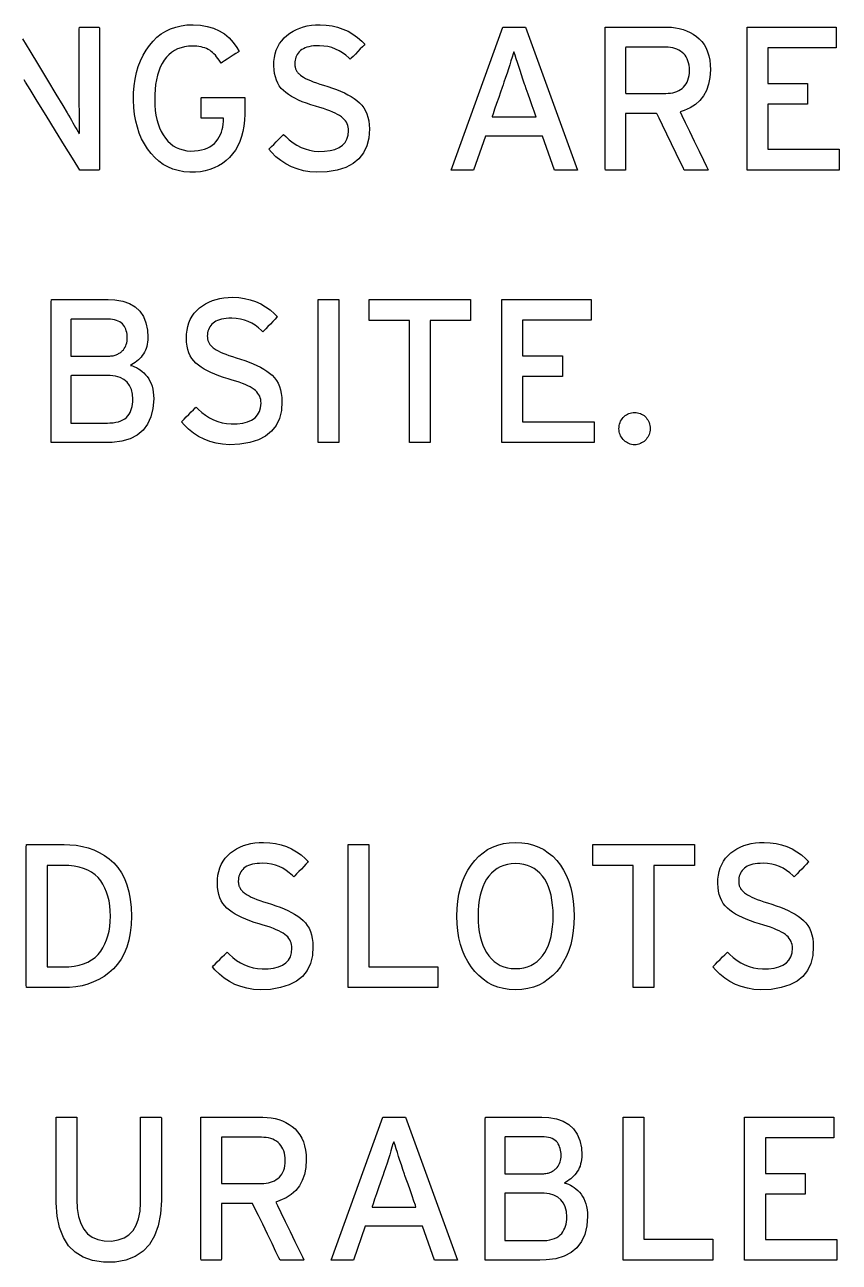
# Model space of a CAD drawing. Extents: x 1 to 47.7, y 0.2 to 33.5.
# Drawn here: x 2.703 to 4.198, y 18.199 to 20.469 of the extents above; entities that cross this region are included whole.
import ezdxf

# ---------------------------------------------------------------- set-up
doc = ezdxf.new("R2010")
doc.units = 0
doc.header["$MEASUREMENT"] = 0
doc.layers.add('6_0____DWG', color=7, linetype='CONTINUOUS')

msp = doc.modelspace()

# ---------------------------------------------------------------- linework, layer by layer
at = {"layer": '6_0____DWG'}
for points in [[(2.6988, 20.4437), (2.7123, 20.4213), (2.7283, 20.3949), (2.7448, 20.3675), (2.7602, 20.3419), (2.7728, 20.3211), (2.7807, 20.308), (2.7833, 20.3036), (2.7862, 20.2987), (2.7889, 20.294), (2.7915, 20.2894), (2.794, 20.2851), (2.7964, 20.2809), (2.7986, 20.2769), (2.8008, 20.273), (2.8028, 20.2693), (2.8036, 20.2714), (2.8035, 20.2779), (2.8034, 20.2846), (2.8034, 20.2915), (2.8033, 20.2985), (2.8033, 20.3058), (2.8033, 20.3132), (2.8032, 20.3208), (2.8032, 20.3286), (2.8032, 20.3334), (2.8032, 20.3455), (2.8032, 20.3638), (2.8032, 20.3858), (2.8032, 20.409), (2.8032, 20.431), (2.8032, 20.4493), (2.8032, 20.4615), (2.8033, 20.4651), (2.805, 20.4651), (2.8088, 20.4651), (2.8142, 20.4651), (2.8204, 20.4651), (2.8267, 20.4651), (2.8324, 20.4651), (2.837, 20.4651), (2.8397, 20.4651), (2.8402, 20.4633), (2.8402, 20.4463), (2.8402, 20.4154), (2.8402, 20.3752), (2.8402, 20.3307), (2.8402, 20.2865), (2.8402, 20.2474), (2.8402, 20.2182), (2.8402, 20.2036), (2.8395, 20.2027), (2.8365, 20.2027), (2.8318, 20.2027), (2.8261, 20.2027), (2.8198, 20.2027), (2.8139, 20.2027), (2.8088, 20.2027), (2.8053, 20.2027), (2.8039, 20.2027), (2.8003, 20.2087), (2.7904, 20.2248), (2.7762, 20.2478), (2.7595, 20.2749), (2.7422, 20.3031), (2.726, 20.3294), (2.7129, 20.3507), (2.7046, 20.3642), (2.7019, 20.3685)], [(3.6754, 20.2027), (3.6534, 20.265), (3.5483, 20.265), (3.5265, 20.2027), (3.4857, 20.2027), (3.5801, 20.4651), (3.6219, 20.4651), (3.7175, 20.2027), (3.6754, 20.2027)], [(4.0284, 20.2027), (4.0284, 20.4651), (4.1922, 20.4651), (4.1922, 20.4271), (4.0664, 20.4271), (4.0664, 20.3618), (4.1395, 20.3618), (4.1395, 20.3238), (4.0664, 20.3238), (4.0664, 20.2408), (4.1977, 20.2408), (4.1977, 20.2027), (4.0284, 20.2027)], [(3.2412, 19.7027), (3.2412, 19.9651), (3.2793, 19.9651), (3.2793, 19.7027), (3.2412, 19.7027)], [(3.447, 19.9267), (3.447, 19.7027), (3.409, 19.7027), (3.409, 19.9267), (3.3348, 19.9267), (3.3348, 19.9651), (3.5212, 19.9651), (3.5212, 19.9267), (3.447, 19.9267)], [(3.5785, 19.7027), (3.5785, 19.9651), (3.7423, 19.9651), (3.7423, 19.9271), (3.6166, 19.9271), (3.6166, 19.8618), (3.6896, 19.8618), (3.6896, 19.8238), (3.6166, 19.8238), (3.6166, 19.7408), (3.7478, 19.7408), (3.7478, 19.7027), (3.5785, 19.7027)], [(3.2963, 18.7027), (3.2963, 18.9651), (3.3344, 18.9651), (3.3344, 18.7412), (3.4612, 18.7412), (3.4612, 18.7027), (3.2963, 18.7027)], [(3.8577, 18.9267), (3.8577, 18.7027), (3.8197, 18.7027), (3.8197, 18.9267), (3.7455, 18.9267), (3.7455, 18.9651), (3.9319, 18.9651), (3.9319, 18.9267), (3.8577, 18.9267)], [(3.4551, 18.2027), (3.4331, 18.265), (3.328, 18.265), (3.3062, 18.2027), (3.2654, 18.2027), (3.3599, 18.4651), (3.4016, 18.4651), (3.4972, 18.2027), (3.4551, 18.2027)], [(3.801, 18.2027), (3.801, 18.4651), (3.839, 18.4651), (3.839, 18.2412), (3.9658, 18.2412), (3.9658, 18.2027), (3.801, 18.2027)], [(4.024, 18.2027), (4.024, 18.4651), (4.1878, 18.4651), (4.1878, 18.4271), (4.0621, 18.4271), (4.0621, 18.3618), (4.1351, 18.3618), (4.1351, 18.3238), (4.0621, 18.3238), (4.0621, 18.2408), (4.1933, 18.2408), (4.1933, 18.2027), (4.024, 18.2027)]]:
    msp.add_lwpolyline(points, dxfattribs=at)
for points in [[(3.1068, 20.3054), (3.1064, 20.2942), (3.1053, 20.2835), (3.1035, 20.2735), (3.1011, 20.2641), (3.0979, 20.2552), (3.0941, 20.247), (3.0897, 20.2394), (3.0845, 20.2323), (3.0787, 20.2259), (3.0724, 20.22), (3.0657, 20.2149), (3.0585, 20.2104), (3.0509, 20.2067), (3.0429, 20.2036), (3.0344, 20.2013), (3.0255, 20.1997), (3.0161, 20.1987), (3.0059, 20.1987), (2.995, 20.1997), (2.9848, 20.2017), (2.9751, 20.2046), (2.9659, 20.2085), (2.9573, 20.2132), (2.9493, 20.219), (2.9418, 20.2256), (2.9349, 20.2333), (2.9285, 20.2416), (2.9226, 20.2506), (2.9176, 20.2601), (2.9132, 20.2703), (2.9097, 20.2812), (2.9068, 20.2926), (2.9047, 20.3047), (2.9033, 20.3174), (2.9027, 20.3308), (2.9029, 20.3444), (2.904, 20.3574), (2.9057, 20.3698), (2.9082, 20.3816), (2.9114, 20.3928), (2.9154, 20.4034), (2.9201, 20.4133), (2.9256, 20.4227), (2.9318, 20.4314), (2.9385, 20.4393), (2.9457, 20.4464), (2.9534, 20.4524), (2.9618, 20.4576), (2.9707, 20.4618), (2.9801, 20.4651), (2.9901, 20.4674), (3.0007, 20.4689), (3.0121, 20.4693), (3.0255, 20.4684), (3.0379, 20.4663), (3.0493, 20.4629), (3.0598, 20.4583), (3.0694, 20.4525), (3.0781, 20.4454), (3.0858, 20.437), (3.0925, 20.4274), (3.0964, 20.4202), (3.0945, 20.419), (3.0907, 20.4166), (3.0858, 20.4134), (3.0802, 20.4099), (3.0746, 20.4063), (3.0696, 20.403), (3.0657, 20.4005), (3.0634, 20.3991), (3.062, 20.4008), (3.0598, 20.4043), (3.0576, 20.4075), (3.0552, 20.4105), (3.0528, 20.4134), (3.0503, 20.416), (3.0478, 20.4183), (3.0452, 20.4205), (3.0425, 20.4225), (3.0396, 20.4241), (3.0366, 20.4255), (3.0334, 20.4267), (3.03, 20.4278), (3.0265, 20.4286), (3.0227, 20.4293), (3.0188, 20.4298), (3.0148, 20.4301), (3.0105, 20.4302), (3.0034, 20.4298), (2.9964, 20.4289), (2.9898, 20.4272), (2.9836, 20.425), (2.9779, 20.4221), (2.9725, 20.4186), (2.9675, 20.4144), (2.963, 20.4096), (2.9588, 20.4041), (2.9551, 20.398), (2.9518, 20.3914), (2.9489, 20.3842), (2.9465, 20.3766), (2.9446, 20.3685), (2.9431, 20.3599), (2.9421, 20.3508), (2.9416, 20.3412), (2.9415, 20.3312), (2.9418, 20.3215), (2.9426, 20.3123), (2.9439, 20.3035), (2.9456, 20.2953), (2.9478, 20.2876), (2.9505, 20.2803), (2.9536, 20.2735), (2.9572, 20.2672), (2.9611, 20.2613), (2.9655, 20.256), (2.9703, 20.2514), (2.9755, 20.2474), (2.9811, 20.2441), (2.9872, 20.2415), (2.9936, 20.2396), (3.0004, 20.2383), (3.0076, 20.2377), (3.0147, 20.2379), (3.0212, 20.2385), (3.0273, 20.2396), (3.0329, 20.2411), (3.0381, 20.2431), (3.0428, 20.2455), (3.0471, 20.2483), (3.051, 20.2516), (3.0544, 20.2553), (3.0573, 20.2593), (3.0598, 20.2635), (3.062, 20.2678), (3.0639, 20.2723), (3.0654, 20.2769), (3.0665, 20.2817), (3.0674, 20.2867), (3.0679, 20.2918), (3.068, 20.2969), (3.068, 20.2969), (3.068, 20.297), (3.068, 20.2972), (3.068, 20.2974), (3.068, 20.2975), (3.068, 20.2977), (3.068, 20.2979), (3.068, 20.298), (3.0679, 20.298), (3.0658, 20.298), (3.0613, 20.298), (3.0553, 20.298), (3.0484, 20.298), (3.0414, 20.298), (3.035, 20.298), (3.03, 20.298), (3.027, 20.298), (3.0265, 20.2982), (3.0265, 20.3006), (3.0265, 20.305), (3.0265, 20.3107), (3.0265, 20.317), (3.0265, 20.3233), (3.0265, 20.3289), (3.0265, 20.3332), (3.0265, 20.3355), (3.0276, 20.3357), (3.0336, 20.3357), (3.0436, 20.3357), (3.056, 20.3357), (3.0696, 20.3357), (3.0828, 20.3357), (3.0944, 20.3357), (3.1028, 20.3357), (3.1067, 20.3357), (3.1068, 20.3349), (3.1068, 20.3324), (3.1068, 20.3284), (3.1068, 20.3236), (3.1068, 20.3185), (3.1068, 20.3136), (3.1068, 20.3094), (3.1068, 20.3065)], [(3.3355, 20.2781), (3.3344, 20.2615), (3.3309, 20.2469), (3.3249, 20.2342), (3.3164, 20.2234), (3.3055, 20.2146), (3.2921, 20.2077), (3.2763, 20.2027), (3.258, 20.1996), (3.2389, 20.1986), (3.2264, 20.1996), (3.2145, 20.2016), (3.2032, 20.2047), (3.1925, 20.2088), (3.1824, 20.2139), (3.1729, 20.22), (3.164, 20.2272), (3.1557, 20.2353), (3.1511, 20.2411), (3.1527, 20.2427), (3.1558, 20.2458), (3.1599, 20.2499), (3.1645, 20.2544), (3.169, 20.259), (3.1731, 20.2631), (3.1763, 20.2662), (3.178, 20.268), (3.1819, 20.2643), (3.1885, 20.2581), (3.1954, 20.2528), (3.2026, 20.2482), (3.21, 20.2444), (3.2177, 20.2414), (3.2257, 20.2391), (3.2339, 20.2377), (3.2423, 20.237), (3.2531, 20.2373), (3.2634, 20.2385), (3.2722, 20.2407), (3.2798, 20.244), (3.286, 20.2482), (3.2908, 20.2534), (3.2942, 20.2595), (3.2963, 20.2667), (3.2971, 20.2749), (3.2969, 20.2785), (3.2965, 20.2817), (3.2957, 20.2847), (3.2946, 20.2877), (3.2932, 20.2905), (3.2914, 20.2931), (3.2893, 20.2957), (3.287, 20.2981), (3.2842, 20.3003), (3.2809, 20.3026), (3.2772, 20.3048), (3.2729, 20.307), (3.2682, 20.3091), (3.2629, 20.3113), (3.2572, 20.3134), (3.251, 20.3155), (3.2443, 20.3175), (3.2366, 20.3197), (3.228, 20.3224), (3.2199, 20.3252), (3.2123, 20.3281), (3.2052, 20.3312), (3.1987, 20.3344), (3.1926, 20.3377), (3.1871, 20.3412), (3.1822, 20.3448), (3.1777, 20.3485), (3.1737, 20.3526), (3.1702, 20.3571), (3.1673, 20.3621), (3.1648, 20.3675), (3.1629, 20.3735), (3.1615, 20.3799), (3.1605, 20.3867), (3.1601, 20.394), (3.1603, 20.4017), (3.1612, 20.4091), (3.1626, 20.416), (3.1647, 20.4226), (3.1673, 20.4288), (3.1706, 20.4347), (3.1746, 20.4401), (3.1791, 20.4452), (3.1842, 20.4499), (3.1897, 20.4539), (3.1954, 20.4575), (3.2015, 20.4606), (3.2079, 20.4633), (3.2146, 20.4654), (3.2216, 20.4671), (3.229, 20.4683), (3.2367, 20.4691), (3.2451, 20.4693), (3.2562, 20.4687), (3.267, 20.4672), (3.2772, 20.4648), (3.287, 20.4615), (3.2964, 20.4573), (3.3053, 20.4521), (3.3137, 20.4461), (3.3217, 20.4392), (3.3271, 20.4336), (3.3256, 20.4321), (3.3227, 20.4291), (3.3187, 20.425), (3.3142, 20.4203), (3.3097, 20.4156), (3.3056, 20.4113), (3.3023, 20.408), (3.3005, 20.4061), (3.2977, 20.4084), (3.2922, 20.4135), (3.2863, 20.4179), (3.28, 20.4217), (3.2735, 20.4248), (3.2665, 20.4273), (3.2593, 20.4292), (3.2516, 20.4303), (3.2437, 20.4309), (3.2377, 20.4308), (3.233, 20.4305), (3.2286, 20.4299), (3.2246, 20.4291), (3.2208, 20.4281), (3.2174, 20.4269), (3.2143, 20.4254), (3.2115, 20.4237), (3.209, 20.4218), (3.2068, 20.4197), (3.2048, 20.4174), (3.2031, 20.415), (3.2017, 20.4125), (3.2006, 20.4098), (3.1997, 20.4071), (3.199, 20.4042), (3.1986, 20.4012), (3.1985, 20.3982), (3.1986, 20.3967), (3.1987, 20.3952), (3.1988, 20.3938), (3.1991, 20.3924), (3.1993, 20.3911), (3.1997, 20.3898), (3.2001, 20.3886), (3.2006, 20.3874), (3.2012, 20.3862), (3.2018, 20.385), (3.2025, 20.3837), (3.2034, 20.3825), (3.2043, 20.3813), (3.2054, 20.3802), (3.2066, 20.379), (3.2079, 20.3778), (3.2092, 20.3767), (3.2113, 20.3752), (3.2145, 20.3731), (3.2182, 20.371), (3.2225, 20.3689), (3.2272, 20.3668), (3.2325, 20.3647), (3.2382, 20.3625), (3.2445, 20.3604), (3.2513, 20.3582), (3.2593, 20.3558), (3.2675, 20.3531), (3.2753, 20.3503), (3.2826, 20.3473), (3.2895, 20.3442), (3.2959, 20.3409), (3.302, 20.3375), (3.3076, 20.3339), (3.3127, 20.3302), (3.3174, 20.3262), (3.3216, 20.3218), (3.3252, 20.3169), (3.3283, 20.3116), (3.3308, 20.3058), (3.3328, 20.2995), (3.3342, 20.2928), (3.3351, 20.2857)], [(3.9613, 20.3867), (3.9604, 20.3728), (3.958, 20.3602), (3.9541, 20.3489), (3.9488, 20.3389), (3.9421, 20.3303), (3.9339, 20.323), (3.9242, 20.317), (3.9132, 20.3123), (3.9056, 20.3094), (3.9088, 20.3028), (3.9149, 20.2903), (3.9229, 20.2739), (3.9317, 20.2555), (3.9406, 20.2373), (3.9484, 20.2211), (3.9542, 20.209), (3.9571, 20.2031), (3.9564, 20.2027), (3.9527, 20.2027), (3.9469, 20.2027), (3.9398, 20.2027), (3.9322, 20.2027), (3.9249, 20.2027), (3.9188, 20.2027), (3.9147, 20.2027), (3.9133, 20.2028), (3.9111, 20.2073), (3.9059, 20.2181), (3.8986, 20.2331), (3.8901, 20.2506), (3.8815, 20.2685), (3.8735, 20.2848), (3.8672, 20.2978), (3.8635, 20.3054), (3.8625, 20.3066), (3.8586, 20.3066), (3.8517, 20.3066), (3.8427, 20.3066), (3.8329, 20.3066), (3.8232, 20.3066), (3.8147, 20.3066), (3.8085, 20.3066), (3.8056, 20.3066), (3.8055, 20.304), (3.8055, 20.2947), (3.8055, 20.2806), (3.8055, 20.2636), (3.8055, 20.2457), (3.8055, 20.2287), (3.8055, 20.2146), (3.8055, 20.2054), (3.8055, 20.2027), (3.8036, 20.2027), (3.7996, 20.2027), (3.7941, 20.2027), (3.7877, 20.2027), (3.7813, 20.2027), (3.7755, 20.2027), (3.771, 20.2027), (3.7685, 20.2027), (3.7682, 20.2058), (3.7682, 20.2249), (3.7682, 20.2577), (3.7682, 20.2991), (3.7682, 20.3443), (3.7682, 20.3884), (3.7682, 20.4264), (3.7682, 20.4536), (3.7682, 20.465), (3.7717, 20.4651), (3.7821, 20.4651), (3.7976, 20.4651), (3.816, 20.4651), (3.8353, 20.4651), (3.8533, 20.4651), (3.8681, 20.4651), (3.8774, 20.4651), (3.8818, 20.4651), (3.8896, 20.4647), (3.8971, 20.4638), (3.9042, 20.4625), (3.9111, 20.4606), (3.9176, 20.4582), (3.9239, 20.4553), (3.9298, 20.4519), (3.9355, 20.448), (3.9408, 20.4435), (3.9455, 20.4384), (3.9497, 20.4328), (3.9532, 20.4265), (3.956, 20.4197), (3.9583, 20.4123), (3.9599, 20.4044), (3.961, 20.3958)], [(3.6202, 20.3606), (3.6173, 20.3692), (3.6145, 20.3775), (3.6119, 20.3854), (3.6094, 20.393), (3.607, 20.4002), (3.6048, 20.4071), (3.6028, 20.4136), (3.6008, 20.4198), (3.5991, 20.4162), (3.5972, 20.4099), (3.5952, 20.4031), (3.593, 20.396), (3.5906, 20.3885), (3.588, 20.3807), (3.5853, 20.3724), (3.5824, 20.3638), (3.5809, 20.3593), (3.5792, 20.3542), (3.5763, 20.3459), (3.5727, 20.3356), (3.5689, 20.3247), (3.5653, 20.3144), (3.5624, 20.3061), (3.5607, 20.3011), (3.5609, 20.3001), (3.5666, 20.3001), (3.5771, 20.3001), (3.5906, 20.3001), (3.6053, 20.3001), (3.6194, 20.3001), (3.6313, 20.3001), (3.6391, 20.3001), (3.6413, 20.3002), (3.6401, 20.3036), (3.6376, 20.3109), (3.6342, 20.3206), (3.6304, 20.3315), (3.6266, 20.3422), (3.6234, 20.3515), (3.6211, 20.3581)], [(3.9229, 20.3856), (3.9227, 20.3904), (3.9221, 20.395), (3.9213, 20.3993), (3.9201, 20.4032), (3.9186, 20.4069), (3.9169, 20.4102), (3.9148, 20.4133), (3.9124, 20.4161), (3.9096, 20.4186), (3.9066, 20.4209), (3.9034, 20.4228), (3.8999, 20.4245), (3.8962, 20.4259), (3.8923, 20.4269), (3.8881, 20.4276), (3.8836, 20.4281), (3.8796, 20.4282), (3.8759, 20.4282), (3.8677, 20.4282), (3.8564, 20.4282), (3.8435, 20.4282), (3.8305, 20.4282), (3.8189, 20.4282), (3.8102, 20.4282), (3.8058, 20.4282), (3.8055, 20.4264), (3.8055, 20.4191), (3.8055, 20.4075), (3.8055, 20.3933), (3.8055, 20.3784), (3.8055, 20.3642), (3.8055, 20.3526), (3.8055, 20.3453), (3.8058, 20.3435), (3.8102, 20.3435), (3.8189, 20.3435), (3.8305, 20.3435), (3.8435, 20.3435), (3.8564, 20.3435), (3.8677, 20.3435), (3.8759, 20.3435), (3.8796, 20.3435), (3.8836, 20.3436), (3.8879, 20.344), (3.8921, 20.3447), (3.896, 20.3457), (3.8996, 20.347), (3.9031, 20.3486), (3.9063, 20.3505), (3.9093, 20.3526), (3.912, 20.3551), (3.9145, 20.3578), (3.9167, 20.3608), (3.9185, 20.3642), (3.92, 20.3678), (3.9212, 20.3718), (3.9221, 20.3761), (3.9227, 20.3807)], [(2.9397, 19.7832), (2.9383, 19.7655), (2.9346, 19.75), (2.9285, 19.7367), (2.9201, 19.7256), (2.9095, 19.7166), (2.8965, 19.7099), (2.8812, 19.7054), (2.8635, 19.7031), (2.8519, 19.7027), (2.8451, 19.7027), (2.8327, 19.7027), (2.8168, 19.7027), (2.7993, 19.7027), (2.7821, 19.7027), (2.7672, 19.7027), (2.7565, 19.7027), (2.7518, 19.7027), (2.7518, 19.7107), (2.7518, 19.7355), (2.7518, 19.7723), (2.7518, 19.8161), (2.7518, 19.8619), (2.7518, 19.9046), (2.7518, 19.9391), (2.7518, 19.9606), (2.7523, 19.9651), (2.7586, 19.9651), (2.7709, 19.9651), (2.787, 19.9651), (2.805, 19.9651), (2.823, 19.9651), (2.8388, 19.9651), (2.8505, 19.9651), (2.856, 19.9651), (2.8686, 19.9645), (2.8828, 19.9621), (2.8951, 19.9578), (2.9056, 19.9517), (2.9141, 19.9437), (2.9207, 19.9339), (2.9254, 19.9222), (2.9283, 19.9088), (2.9292, 19.896), (2.929, 19.8915), (2.9286, 19.8872), (2.9279, 19.8832), (2.927, 19.8792), (2.9258, 19.8755), (2.9244, 19.872), (2.9227, 19.8686), (2.9208, 19.8654), (2.9187, 19.8624), (2.9165, 19.8596), (2.9141, 19.8569), (2.9115, 19.8544), (2.9088, 19.8521), (2.9059, 19.8499), (2.9029, 19.8478), (2.8997, 19.846), (2.8972, 19.8443), (2.9009, 19.8433), (2.9046, 19.8419), (2.9081, 19.8402), (2.9116, 19.8383), (2.9151, 19.836), (2.9184, 19.8334), (2.9216, 19.8305), (2.9248, 19.8273), (2.9279, 19.8237), (2.9306, 19.8198), (2.9329, 19.8156), (2.9349, 19.8111), (2.9366, 19.8062), (2.9379, 19.801), (2.9388, 19.7954), (2.9394, 19.7895)], [(3.1751, 19.7781), (3.174, 19.7615), (3.1705, 19.7469), (3.1645, 19.7342), (3.156, 19.7234), (3.1451, 19.7146), (3.1317, 19.7077), (3.1159, 19.7027), (3.0976, 19.6996), (3.0785, 19.6986), (3.066, 19.6996), (3.0541, 19.7016), (3.0428, 19.7047), (3.0321, 19.7088), (3.022, 19.7139), (3.0125, 19.72), (3.0036, 19.7272), (2.9953, 19.7353), (2.9907, 19.7411), (2.9923, 19.7427), (2.9954, 19.7458), (2.9995, 19.7499), (3.0041, 19.7544), (3.0086, 19.759), (3.0127, 19.7631), (3.0159, 19.7662), (3.0176, 19.768), (3.0215, 19.7643), (3.0281, 19.7581), (3.035, 19.7528), (3.0422, 19.7482), (3.0496, 19.7444), (3.0573, 19.7414), (3.0653, 19.7391), (3.0735, 19.7377), (3.0819, 19.737), (3.0927, 19.7373), (3.103, 19.7385), (3.1118, 19.7407), (3.1194, 19.744), (3.1256, 19.7482), (3.1304, 19.7534), (3.1338, 19.7595), (3.1359, 19.7667), (3.1367, 19.7749), (3.1365, 19.7785), (3.1361, 19.7817), (3.1353, 19.7847), (3.1342, 19.7877), (3.1328, 19.7905), (3.131, 19.7931), (3.1289, 19.7957), (3.1266, 19.7981), (3.1238, 19.8003), (3.1205, 19.8026), (3.1168, 19.8048), (3.1125, 19.807), (3.1078, 19.8091), (3.1025, 19.8113), (3.0968, 19.8134), (3.0906, 19.8155), (3.0839, 19.8175), (3.0762, 19.8197), (3.0676, 19.8224), (3.0595, 19.8252), (3.0519, 19.8281), (3.0448, 19.8312), (3.0383, 19.8344), (3.0322, 19.8377), (3.0267, 19.8412), (3.0218, 19.8448), (3.0173, 19.8485), (3.0133, 19.8526), (3.0098, 19.8571), (3.0069, 19.8621), (3.0044, 19.8675), (3.0025, 19.8735), (3.0011, 19.8799), (3.0001, 19.8867), (2.9997, 19.894), (2.9999, 19.9017), (3.0008, 19.9091), (3.0022, 19.916), (3.0043, 19.9226), (3.0069, 19.9288), (3.0102, 19.9347), (3.0142, 19.9401), (3.0187, 19.9452), (3.0238, 19.9499), (3.0293, 19.9539), (3.035, 19.9575), (3.0411, 19.9606), (3.0475, 19.9633), (3.0542, 19.9654), (3.0612, 19.9671), (3.0686, 19.9683), (3.0763, 19.9691), (3.0847, 19.9693), (3.0958, 19.9687), (3.1066, 19.9672), (3.1168, 19.9648), (3.1266, 19.9615), (3.136, 19.9573), (3.1449, 19.9521), (3.1533, 19.9461), (3.1613, 19.9392), (3.1667, 19.9336), (3.1652, 19.9321), (3.1623, 19.9291), (3.1583, 19.925), (3.1538, 19.9203), (3.1493, 19.9156), (3.1452, 19.9113), (3.1419, 19.908), (3.1401, 19.9061), (3.1373, 19.9084), (3.1318, 19.9135), (3.1259, 19.9179), (3.1196, 19.9217), (3.1131, 19.9248), (3.1061, 19.9273), (3.0989, 19.9292), (3.0912, 19.9303), (3.0833, 19.9309), (3.0773, 19.9308), (3.0726, 19.9305), (3.0682, 19.9299), (3.0642, 19.9291), (3.0604, 19.9281), (3.057, 19.9269), (3.0539, 19.9254), (3.0511, 19.9237), (3.0486, 19.9218), (3.0464, 19.9197), (3.0444, 19.9174), (3.0427, 19.915), (3.0413, 19.9125), (3.0402, 19.9098), (3.0393, 19.9071), (3.0386, 19.9042), (3.0382, 19.9012), (3.0381, 19.8982), (3.0382, 19.8967), (3.0383, 19.8952), (3.0384, 19.8938), (3.0387, 19.8924), (3.0389, 19.8911), (3.0393, 19.8898), (3.0397, 19.8886), (3.0402, 19.8874), (3.0408, 19.8862), (3.0414, 19.885), (3.0421, 19.8837), (3.043, 19.8825), (3.0439, 19.8813), (3.045, 19.8802), (3.0462, 19.879), (3.0475, 19.8778), (3.0488, 19.8767), (3.0509, 19.8752), (3.0541, 19.8731), (3.0578, 19.871), (3.0621, 19.8689), (3.0668, 19.8668), (3.0721, 19.8647), (3.0778, 19.8625), (3.0841, 19.8604), (3.0909, 19.8582), (3.0989, 19.8558), (3.1071, 19.8531), (3.1149, 19.8503), (3.1222, 19.8473), (3.1291, 19.8442), (3.1355, 19.8409), (3.1416, 19.8375), (3.1472, 19.8339), (3.1523, 19.8302), (3.157, 19.8262), (3.1612, 19.8218), (3.1648, 19.8169), (3.1679, 19.8116), (3.1704, 19.8058), (3.1724, 19.7995), (3.1738, 19.7928), (3.1747, 19.7857)], [(2.8911, 19.8948), (2.891, 19.8982), (2.8907, 19.9015), (2.8902, 19.9047), (2.8894, 19.9077), (2.8885, 19.9106), (2.8873, 19.9133), (2.886, 19.9159), (2.8844, 19.9184), (2.8825, 19.9206), (2.8801, 19.9226), (2.8775, 19.9243), (2.8746, 19.9257), (2.8714, 19.9269), (2.868, 19.9279), (2.8642, 19.9286), (2.8602, 19.9291), (2.8559, 19.9293), (2.8533, 19.9293), (2.8463, 19.9293), (2.8364, 19.9293), (2.8248, 19.9293), (2.8128, 19.9293), (2.8019, 19.9293), (2.7933, 19.9293), (2.7883, 19.9293), (2.7876, 19.9286), (2.7876, 19.9237), (2.7876, 19.9151), (2.7876, 19.9042), (2.7876, 19.8923), (2.7876, 19.8807), (2.7876, 19.8708), (2.7876, 19.8639), (2.7876, 19.8613), (2.7902, 19.8613), (2.7972, 19.8613), (2.8071, 19.8613), (2.8187, 19.8613), (2.8307, 19.8613), (2.8416, 19.8613), (2.8502, 19.8613), (2.8552, 19.8613), (2.857, 19.8613), (2.8592, 19.8614), (2.8613, 19.8616), (2.8634, 19.8618), (2.8653, 19.8622), (2.8671, 19.8626), (2.8689, 19.8631), (2.8706, 19.8637), (2.8722, 19.8644), (2.8737, 19.8651), (2.8751, 19.8659), (2.8765, 19.8667), (2.8779, 19.8675), (2.8791, 19.8684), (2.8804, 19.8694), (2.8815, 19.8704), (2.8826, 19.8714), (2.8841, 19.873), (2.8857, 19.8754), (2.8872, 19.8778), (2.8884, 19.8803), (2.8894, 19.883), (2.8901, 19.8858), (2.8907, 19.8887), (2.891, 19.8917)], [(2.9016, 19.7821), (2.9008, 19.7918), (2.8987, 19.8003), (2.8954, 19.8076), (2.8908, 19.8136), (2.885, 19.8185), (2.878, 19.8221), (2.8696, 19.8245), (2.86, 19.8257), (2.8553, 19.8258), (2.8494, 19.8258), (2.8399, 19.8258), (2.8283, 19.8258), (2.8159, 19.8258), (2.8043, 19.8258), (2.7948, 19.8258), (2.7889, 19.8258), (2.7876, 19.8254), (2.7876, 19.8198), (2.7876, 19.8091), (2.7876, 19.7951), (2.7876, 19.7796), (2.7876, 19.7644), (2.7876, 19.7513), (2.7876, 19.7421), (2.7876, 19.7386), (2.7903, 19.7386), (2.7975, 19.7386), (2.8077, 19.7386), (2.8195, 19.7386), (2.8316, 19.7386), (2.8425, 19.7386), (2.8508, 19.7386), (2.8552, 19.7386), (2.8595, 19.7387), (2.8651, 19.7391), (2.8702, 19.7399), (2.875, 19.741), (2.8793, 19.7425), (2.8832, 19.7443), (2.8866, 19.7465), (2.8897, 19.749), (2.8923, 19.7519), (2.8944, 19.7549), (2.8963, 19.7581), (2.8979, 19.7615), (2.8992, 19.7652), (2.9003, 19.7691), (2.901, 19.7732), (2.9014, 19.7776)], [(3.8506, 19.7282), (3.8504, 19.7254), (3.85, 19.7226), (3.8494, 19.72), (3.8486, 19.7175), (3.8475, 19.7152), (3.8463, 19.7129), (3.8448, 19.7107), (3.8432, 19.7087), (3.8413, 19.7067), (3.8394, 19.7049), (3.8372, 19.7033), (3.835, 19.702), (3.8327, 19.7008), (3.8302, 19.6999), (3.8276, 19.6992), (3.8249, 19.6988), (3.822, 19.6985), (3.8193, 19.6988), (3.8166, 19.6992), (3.8141, 19.6999), (3.8116, 19.7008), (3.8093, 19.702), (3.8071, 19.7033), (3.805, 19.7049), (3.8031, 19.7067), (3.8011, 19.7087), (3.7993, 19.7107), (3.7978, 19.7129), (3.7965, 19.7152), (3.7954, 19.7175), (3.7946, 19.72), (3.794, 19.7226), (3.7936, 19.7254), (3.7935, 19.7282), (3.7936, 19.7311), (3.794, 19.734), (3.7946, 19.7367), (3.7954, 19.7393), (3.7965, 19.7418), (3.7978, 19.7442), (3.7993, 19.7464), (3.8011, 19.7486), (3.8031, 19.7505), (3.805, 19.7523), (3.8071, 19.7538), (3.8093, 19.7551), (3.8116, 19.7561), (3.8141, 19.757), (3.8166, 19.7576), (3.8193, 19.758), (3.822, 19.7582), (3.8249, 19.758), (3.8276, 19.7576), (3.8302, 19.757), (3.8327, 19.7561), (3.835, 19.7551), (3.8372, 19.7538), (3.8394, 19.7523), (3.8413, 19.7505), (3.8432, 19.7486), (3.8448, 19.7464), (3.8463, 19.7442), (3.8475, 19.7418), (3.8486, 19.7393), (3.8494, 19.7367), (3.85, 19.734), (3.8504, 19.7311)], [(2.899, 18.8339), (2.8983, 18.8182), (2.8966, 18.8035), (2.894, 18.7898), (2.8904, 18.7772), (2.8857, 18.7656), (2.8801, 18.7551), (2.8735, 18.7456), (2.8659, 18.7371), (2.8574, 18.7298), (2.8485, 18.7233), (2.8391, 18.7178), (2.8292, 18.7131), (2.819, 18.7093), (2.8082, 18.7063), (2.7971, 18.7043), (2.7854, 18.7031), (2.7751, 18.7027), (2.7716, 18.7027), (2.764, 18.7027), (2.7534, 18.7027), (2.7414, 18.7027), (2.7292, 18.7027), (2.7184, 18.7027), (2.7102, 18.7027), (2.7061, 18.7027), (2.7058, 18.7081), (2.7058, 18.7309), (2.7058, 18.7669), (2.7058, 18.8107), (2.7058, 18.8572), (2.7058, 18.901), (2.7058, 18.937), (2.7058, 18.9598), (2.7061, 18.9651), (2.7102, 18.9651), (2.7184, 18.9651), (2.7292, 18.9651), (2.7414, 18.9651), (2.7534, 18.9651), (2.764, 18.9651), (2.7716, 18.9651), (2.7751, 18.9651), (2.7856, 18.9649), (2.7975, 18.9639), (2.8088, 18.9619), (2.8196, 18.9591), (2.83, 18.9554), (2.8399, 18.9508), (2.8492, 18.9453), (2.8581, 18.9389), (2.8665, 18.9316), (2.874, 18.9231), (2.8804, 18.9136), (2.886, 18.903), (2.8905, 18.8913), (2.8941, 18.8786), (2.8967, 18.8648), (2.8983, 18.8499)], [(3.2319, 18.7781), (3.2308, 18.7615), (3.2273, 18.7469), (3.2213, 18.7342), (3.2128, 18.7234), (3.2019, 18.7146), (3.1885, 18.7077), (3.1726, 18.7027), (3.1543, 18.6996), (3.1353, 18.6986), (3.1227, 18.6996), (3.1108, 18.7016), (3.0995, 18.7047), (3.0888, 18.7088), (3.0788, 18.7139), (3.0693, 18.72), (3.0604, 18.7272), (3.0521, 18.7353), (3.0474, 18.7411), (3.0491, 18.7427), (3.0522, 18.7458), (3.0563, 18.7499), (3.0608, 18.7544), (3.0654, 18.759), (3.0695, 18.7631), (3.0727, 18.7662), (3.0744, 18.768), (3.0783, 18.7643), (3.0849, 18.7581), (3.0918, 18.7528), (3.099, 18.7482), (3.1064, 18.7444), (3.1141, 18.7414), (3.122, 18.7391), (3.1302, 18.7377), (3.1387, 18.737), (3.1495, 18.7373), (3.1597, 18.7385), (3.1686, 18.7407), (3.1761, 18.744), (3.1823, 18.7482), (3.1871, 18.7534), (3.1906, 18.7595), (3.1927, 18.7667), (3.1934, 18.7749), (3.1933, 18.7785), (3.1928, 18.7817), (3.192, 18.7847), (3.1909, 18.7877), (3.1895, 18.7905), (3.1878, 18.7931), (3.1857, 18.7957), (3.1833, 18.7981), (3.1806, 18.8003), (3.1773, 18.8026), (3.1735, 18.8048), (3.1693, 18.807), (3.1645, 18.8091), (3.1593, 18.8113), (3.1536, 18.8134), (3.1474, 18.8155), (3.1407, 18.8175), (3.133, 18.8197), (3.1243, 18.8224), (3.1162, 18.8252), (3.1086, 18.8281), (3.1016, 18.8312), (3.095, 18.8344), (3.089, 18.8377), (3.0835, 18.8412), (3.0785, 18.8448), (3.074, 18.8485), (3.0701, 18.8526), (3.0666, 18.8571), (3.0636, 18.8621), (3.0612, 18.8675), (3.0592, 18.8735), (3.0578, 18.8799), (3.0569, 18.8867), (3.0565, 18.894), (3.0567, 18.9017), (3.0575, 18.9091), (3.059, 18.916), (3.061, 18.9226), (3.0637, 18.9288), (3.067, 18.9347), (3.0709, 18.9401), (3.0755, 18.9452), (3.0806, 18.9499), (3.086, 18.9539), (3.0918, 18.9575), (3.0978, 18.9606), (3.1042, 18.9633), (3.111, 18.9654), (3.118, 18.9671), (3.1254, 18.9683), (3.1331, 18.9691), (3.1414, 18.9693), (3.1526, 18.9687), (3.1633, 18.9672), (3.1736, 18.9648), (3.1834, 18.9615), (3.1927, 18.9573), (3.2017, 18.9521), (3.2101, 18.9461), (3.2181, 18.9392), (3.2235, 18.9336), (3.222, 18.9321), (3.219, 18.9291), (3.2151, 18.925), (3.2106, 18.9203), (3.2061, 18.9156), (3.2019, 18.9113), (3.1987, 18.908), (3.1968, 18.9061), (3.1941, 18.9084), (3.1885, 18.9135), (3.1826, 18.9179), (3.1764, 18.9217), (3.1698, 18.9248), (3.1629, 18.9273), (3.1556, 18.9292), (3.148, 18.9303), (3.14, 18.9309), (3.134, 18.9308), (3.1293, 18.9305), (3.125, 18.9299), (3.1209, 18.9291), (3.1172, 18.9281), (3.1138, 18.9269), (3.1106, 18.9254), (3.1078, 18.9237), (3.1053, 18.9218), (3.1031, 18.9197), (3.1012, 18.9174), (3.0995, 18.915), (3.0981, 18.9125), (3.0969, 18.9098), (3.096, 18.9071), (3.0954, 18.9042), (3.095, 18.9012), (3.0949, 18.8982), (3.0949, 18.8967), (3.095, 18.8952), (3.0952, 18.8938), (3.0954, 18.8924), (3.0957, 18.8911), (3.0961, 18.8898), (3.0965, 18.8886), (3.097, 18.8874), (3.0975, 18.8862), (3.0982, 18.885), (3.0989, 18.8837), (3.0998, 18.8825), (3.1007, 18.8813), (3.1018, 18.8802), (3.1029, 18.879), (3.1042, 18.8778), (3.1056, 18.8767), (3.1076, 18.8752), (3.1109, 18.8731), (3.1146, 18.871), (3.1188, 18.8689), (3.1236, 18.8668), (3.1288, 18.8647), (3.1346, 18.8625), (3.1409, 18.8604), (3.1477, 18.8582), (3.1557, 18.8558), (3.1639, 18.8531), (3.1716, 18.8503), (3.1789, 18.8473), (3.1858, 18.8442), (3.1923, 18.8409), (3.1983, 18.8375), (3.2039, 18.8339), (3.2091, 18.8302), (3.2138, 18.8262), (3.218, 18.8218), (3.2216, 18.8169), (3.2247, 18.8116), (3.2272, 18.8058), (3.2292, 18.7995), (3.2306, 18.7928), (3.2315, 18.7857)], [(3.7114, 18.834), (3.7109, 18.8201), (3.7097, 18.8068), (3.7077, 18.7942), (3.7049, 18.7822), (3.7013, 18.7709), (3.6969, 18.7603), (3.6918, 18.7504), (3.6859, 18.7412), (3.6792, 18.7325), (3.6718, 18.7248), (3.6638, 18.718), (3.6553, 18.7122), (3.6461, 18.7075), (3.6364, 18.7037), (3.626, 18.701), (3.6151, 18.6993), (3.6036, 18.6985), (3.5922, 18.6993), (3.5813, 18.701), (3.5711, 18.7037), (3.5615, 18.7075), (3.5524, 18.7122), (3.544, 18.718), (3.5362, 18.7248), (3.5289, 18.7325), (3.5222, 18.7412), (3.5162, 18.7504), (3.5109, 18.7603), (3.5065, 18.7709), (3.5028, 18.7822), (3.4999, 18.7942), (3.4979, 18.8068), (3.4966, 18.8201), (3.4961, 18.834), (3.4966, 18.848), (3.4979, 18.8613), (3.4999, 18.874), (3.5028, 18.886), (3.5065, 18.8973), (3.5109, 18.908), (3.5162, 18.918), (3.5222, 18.9274), (3.5289, 18.936), (3.5362, 18.9437), (3.544, 18.9503), (3.5524, 18.956), (3.5615, 18.9607), (3.5711, 18.9643), (3.5813, 18.967), (3.5922, 18.9687), (3.6036, 18.9693), (3.6151, 18.9687), (3.626, 18.967), (3.6364, 18.9643), (3.6461, 18.9607), (3.6553, 18.956), (3.6638, 18.9503), (3.6718, 18.9437), (3.6792, 18.936), (3.6859, 18.9274), (3.6918, 18.918), (3.6969, 18.908), (3.7013, 18.8973), (3.7049, 18.886), (3.7077, 18.874), (3.7097, 18.8613), (3.7109, 18.848)], [(4.1501, 18.7781), (4.1491, 18.7615), (4.1455, 18.7469), (4.1395, 18.7342), (4.1311, 18.7234), (4.1202, 18.7146), (4.1068, 18.7077), (4.0909, 18.7027), (4.0726, 18.6996), (4.0535, 18.6986), (4.041, 18.6996), (4.0291, 18.7016), (4.0178, 18.7047), (4.0071, 18.7088), (3.997, 18.7139), (3.9875, 18.72), (3.9786, 18.7272), (3.9704, 18.7353), (3.9657, 18.7411), (3.9673, 18.7427), (3.9704, 18.7458), (3.9745, 18.7499), (3.9791, 18.7544), (3.9837, 18.759), (3.9878, 18.7631), (3.9909, 18.7662), (3.9927, 18.768), (3.9965, 18.7643), (4.0032, 18.7581), (4.0101, 18.7528), (4.0172, 18.7482), (4.0247, 18.7444), (4.0324, 18.7414), (4.0403, 18.7391), (4.0485, 18.7377), (4.057, 18.737), (4.0677, 18.7373), (4.078, 18.7385), (4.0869, 18.7407), (4.0944, 18.744), (4.1006, 18.7482), (4.1054, 18.7534), (4.1089, 18.7595), (4.111, 18.7667), (4.1117, 18.7749), (4.1116, 18.7785), (4.1111, 18.7817), (4.1103, 18.7847), (4.1092, 18.7877), (4.1078, 18.7905), (4.106, 18.7931), (4.104, 18.7957), (4.1016, 18.7981), (4.0989, 18.8003), (4.0956, 18.8026), (4.0918, 18.8048), (4.0875, 18.807), (4.0828, 18.8091), (4.0776, 18.8113), (4.0718, 18.8134), (4.0656, 18.8155), (4.059, 18.8175), (4.0512, 18.8197), (4.0426, 18.8224), (4.0345, 18.8252), (4.0269, 18.8281), (4.0199, 18.8312), (4.0133, 18.8344), (4.0073, 18.8377), (4.0018, 18.8412), (3.9968, 18.8448), (3.9923, 18.8485), (3.9883, 18.8526), (3.9849, 18.8571), (3.9819, 18.8621), (3.9795, 18.8675), (3.9775, 18.8735), (3.9761, 18.8799), (3.9752, 18.8867), (3.9748, 18.894), (3.975, 18.9017), (3.9758, 18.9091), (3.9772, 18.916), (3.9793, 18.9226), (3.982, 18.9288), (3.9853, 18.9347), (3.9892, 18.9401), (3.9937, 18.9452), (3.9989, 18.9499), (4.0043, 18.9539), (4.01, 18.9575), (4.0161, 18.9606), (4.0225, 18.9633), (4.0292, 18.9654), (4.0363, 18.9671), (4.0437, 18.9683), (4.0514, 18.9691), (4.0597, 18.9693), (4.0709, 18.9687), (4.0816, 18.9672), (4.0919, 18.9648), (4.1017, 18.9615), (4.111, 18.9573), (4.1199, 18.9521), (4.1284, 18.9461), (4.1364, 18.9392), (4.1417, 18.9336), (4.1403, 18.9321), (4.1373, 18.9291), (4.1334, 18.925), (4.1289, 18.9203), (4.1243, 18.9156), (4.1202, 18.9113), (4.117, 18.908), (4.1151, 18.9061), (4.1123, 18.9084), (4.1068, 18.9135), (4.1009, 18.9179), (4.0947, 18.9217), (4.0881, 18.9248), (4.0812, 18.9273), (4.0739, 18.9292), (4.0663, 18.9303), (4.0583, 18.9309), (4.0523, 18.9308), (4.0476, 18.9305), (4.0433, 18.9299), (4.0392, 18.9291), (4.0355, 18.9281), (4.032, 18.9269), (4.0289, 18.9254), (4.0261, 18.9237), (4.0236, 18.9218), (4.0214, 18.9197), (4.0195, 18.9174), (4.0178, 18.915), (4.0164, 18.9125), (4.0152, 18.9098), (4.0143, 18.9071), (4.0137, 18.9042), (4.0133, 18.9012), (4.0132, 18.8982), (4.0132, 18.8967), (4.0133, 18.8952), (4.0135, 18.8938), (4.0137, 18.8924), (4.014, 18.8911), (4.0143, 18.8898), (4.0148, 18.8886), (4.0152, 18.8874), (4.0158, 18.8862), (4.0164, 18.885), (4.0172, 18.8837), (4.018, 18.8825), (4.019, 18.8813), (4.02, 18.8802), (4.0212, 18.879), (4.0225, 18.8778), (4.0239, 18.8767), (4.0259, 18.8752), (4.0291, 18.8731), (4.0329, 18.871), (4.0371, 18.8689), (4.0418, 18.8668), (4.0471, 18.8647), (4.0529, 18.8625), (4.0592, 18.8604), (4.066, 18.8582), (4.074, 18.8558), (4.0822, 18.8531), (4.0899, 18.8503), (4.0972, 18.8473), (4.1041, 18.8442), (4.1106, 18.8409), (4.1166, 18.8375), (4.1222, 18.8339), (4.1274, 18.8302), (4.1321, 18.8262), (4.1362, 18.8218), (4.1399, 18.8169), (4.1429, 18.8116), (4.1455, 18.8058), (4.1474, 18.7995), (4.1489, 18.7928), (4.1498, 18.7857)], [(2.8602, 18.8339), (2.8599, 18.8437), (2.8591, 18.8531), (2.8577, 18.8619), (2.8558, 18.8703), (2.8533, 18.8781), (2.8502, 18.8855), (2.8466, 18.8924), (2.8425, 18.8988), (2.8376, 18.9047), (2.832, 18.91), (2.8258, 18.9145), (2.8188, 18.9184), (2.8111, 18.9215), (2.8028, 18.924), (2.7937, 18.9257), (2.784, 18.9267), (2.7751, 18.9271), (2.7735, 18.9271), (2.7701, 18.9271), (2.7653, 18.9271), (2.7599, 18.9271), (2.7544, 18.9271), (2.7495, 18.9271), (2.7458, 18.9271), (2.744, 18.9271), (2.7439, 18.9233), (2.7439, 18.9071), (2.7439, 18.8816), (2.7439, 18.8504), (2.7439, 18.8174), (2.7439, 18.7863), (2.7439, 18.7608), (2.7439, 18.7446), (2.744, 18.7408), (2.7458, 18.7408), (2.7495, 18.7408), (2.7544, 18.7408), (2.7599, 18.7408), (2.7653, 18.7408), (2.7701, 18.7408), (2.7735, 18.7408), (2.7751, 18.7408), (2.784, 18.7411), (2.7937, 18.7422), (2.8028, 18.744), (2.8111, 18.7465), (2.8188, 18.7497), (2.8258, 18.7536), (2.832, 18.7583), (2.8376, 18.7636), (2.8425, 18.7696), (2.8466, 18.776), (2.8502, 18.7829), (2.8533, 18.7902), (2.8558, 18.798), (2.8577, 18.8063), (2.8591, 18.815), (2.8599, 18.8243)], [(3.6726, 18.834), (3.6724, 18.8443), (3.6717, 18.8541), (3.6705, 18.8634), (3.6688, 18.8721), (3.6666, 18.8803), (3.664, 18.8879), (3.6608, 18.895), (3.6572, 18.9016), (3.6531, 18.9075), (3.6485, 18.9128), (3.6435, 18.9173), (3.638, 18.9212), (3.632, 18.9243), (3.6256, 18.9268), (3.6187, 18.9286), (3.6114, 18.9298), (3.6036, 18.9302), (3.5959, 18.9298), (3.5888, 18.9286), (3.582, 18.9268), (3.5757, 18.9243), (3.5698, 18.9212), (3.5643, 18.9173), (3.5593, 18.9128), (3.5548, 18.9075), (3.5506, 18.9016), (3.5469, 18.895), (3.5437, 18.8879), (3.541, 18.8803), (3.5388, 18.8721), (3.5371, 18.8634), (3.5359, 18.8541), (3.5351, 18.8443), (3.5349, 18.834), (3.5351, 18.8238), (3.5359, 18.8142), (3.5371, 18.805), (3.5388, 18.7964), (3.541, 18.7883), (3.5437, 18.7808), (3.5469, 18.7737), (3.5506, 18.7672), (3.5548, 18.7611), (3.5593, 18.7556), (3.5643, 18.7509), (3.5698, 18.7468), (3.5757, 18.7435), (3.582, 18.741), (3.5888, 18.7392), (3.5959, 18.7381), (3.6036, 18.7377), (3.6114, 18.7381), (3.6187, 18.7392), (3.6256, 18.741), (3.632, 18.7435), (3.638, 18.7468), (3.6435, 18.7509), (3.6485, 18.7556), (3.6531, 18.7611), (3.6572, 18.7672), (3.6608, 18.7737), (3.664, 18.7808), (3.6666, 18.7883), (3.6688, 18.7964), (3.6705, 18.805), (3.6717, 18.8142), (3.6724, 18.8238)], [(2.9537, 18.3121), (2.9522, 18.2875), (2.9481, 18.2659), (2.9414, 18.2473), (2.9322, 18.2317), (2.9203, 18.2191), (2.9058, 18.2095), (2.8888, 18.2029), (2.8691, 18.1993), (2.8474, 18.1989), (2.8276, 18.202), (2.8104, 18.2081), (2.7957, 18.2172), (2.7835, 18.2293), (2.774, 18.2444), (2.767, 18.2625), (2.7625, 18.2837), (2.7606, 18.3078), (2.7606, 18.3167), (2.7606, 18.3302), (2.7606, 18.3509), (2.7606, 18.3758), (2.7606, 18.4023), (2.7606, 18.4272), (2.7606, 18.4479), (2.7606, 18.4614), (2.7606, 18.4651), (2.7626, 18.4651), (2.7668, 18.4651), (2.7725, 18.4651), (2.7789, 18.4651), (2.7855, 18.4651), (2.7914, 18.4651), (2.7959, 18.4651), (2.7984, 18.4651), (2.7986, 18.463), (2.7986, 18.4514), (2.7986, 18.432), (2.7986, 18.4078), (2.7986, 18.3816), (2.7986, 18.3563), (2.7986, 18.3347), (2.7986, 18.3196), (2.7986, 18.3139), (2.7994, 18.2974), (2.8018, 18.2828), (2.8057, 18.2703), (2.8112, 18.2598), (2.8183, 18.2513), (2.8269, 18.2449), (2.8372, 18.2405), (2.849, 18.2381), (2.8622, 18.2379), (2.8745, 18.2398), (2.8852, 18.2437), (2.8943, 18.2495), (2.9018, 18.2573), (2.9077, 18.267), (2.912, 18.2787), (2.9146, 18.2924), (2.9157, 18.308), (2.9157, 18.3151), (2.9157, 18.3288), (2.9157, 18.3497), (2.9157, 18.3749), (2.9157, 18.4016), (2.9157, 18.4269), (2.9157, 18.4477), (2.9157, 18.4614), (2.9157, 18.4651), (2.9177, 18.4651), (2.9219, 18.4651), (2.9276, 18.4651), (2.934, 18.4651), (2.9406, 18.4651), (2.9465, 18.4651), (2.951, 18.4651), (2.9535, 18.4651), (2.9537, 18.463), (2.9537, 18.4512), (2.9537, 18.4316), (2.9537, 18.4071), (2.9537, 18.3806), (2.9537, 18.355), (2.9537, 18.3331), (2.9537, 18.3178)], [(3.2196, 18.3867), (3.2186, 18.3728), (3.2162, 18.3602), (3.2124, 18.3489), (3.2071, 18.3389), (3.2003, 18.3303), (3.1921, 18.323), (3.1825, 18.317), (3.1714, 18.3123), (3.1639, 18.3094), (3.1671, 18.3028), (3.1731, 18.2903), (3.1811, 18.2739), (3.19, 18.2555), (3.1988, 18.2373), (3.2066, 18.2211), (3.2125, 18.209), (3.2154, 18.2031), (3.2146, 18.2027), (3.2109, 18.2027), (3.2051, 18.2027), (3.198, 18.2027), (3.1904, 18.2027), (3.1832, 18.2027), (3.177, 18.2027), (3.1729, 18.2027), (3.1715, 18.2028), (3.1693, 18.2073), (3.1641, 18.2181), (3.1568, 18.2331), (3.1484, 18.2506), (3.1397, 18.2685), (3.1317, 18.2848), (3.1255, 18.2978), (3.1218, 18.3054), (3.1207, 18.3066), (3.1169, 18.3066), (3.1099, 18.3066), (3.101, 18.3066), (3.0911, 18.3066), (3.0814, 18.3066), (3.0729, 18.3066), (3.0667, 18.3066), (3.0638, 18.3066), (3.0638, 18.304), (3.0638, 18.2947), (3.0638, 18.2806), (3.0638, 18.2636), (3.0638, 18.2457), (3.0638, 18.2287), (3.0638, 18.2146), (3.0638, 18.2054), (3.0637, 18.2027), (3.0619, 18.2027), (3.0578, 18.2027), (3.0523, 18.2027), (3.046, 18.2027), (3.0396, 18.2027), (3.0338, 18.2027), (3.0293, 18.2027), (3.0267, 18.2027), (3.0264, 18.2058), (3.0264, 18.2249), (3.0264, 18.2577), (3.0264, 18.2991), (3.0264, 18.3443), (3.0264, 18.3884), (3.0264, 18.4264), (3.0264, 18.4536), (3.0264, 18.465), (3.0299, 18.4651), (3.0404, 18.4651), (3.0559, 18.4651), (3.0743, 18.4651), (3.0935, 18.4651), (3.1116, 18.4651), (3.1263, 18.4651), (3.1357, 18.4651), (3.1401, 18.4651), (3.1478, 18.4647), (3.1553, 18.4638), (3.1625, 18.4625), (3.1693, 18.4606), (3.1759, 18.4582), (3.1821, 18.4553), (3.1881, 18.4519), (3.1937, 18.448), (3.199, 18.4435), (3.2038, 18.4384), (3.2079, 18.4328), (3.2114, 18.4265), (3.2143, 18.4197), (3.2165, 18.4123), (3.2182, 18.4044), (3.2192, 18.3958)], [(3.7358, 18.2832), (3.7344, 18.2655), (3.7307, 18.25), (3.7246, 18.2367), (3.7163, 18.2256), (3.7056, 18.2166), (3.6926, 18.2099), (3.6773, 18.2054), (3.6597, 18.2031), (3.6481, 18.2027), (3.6412, 18.2027), (3.6289, 18.2027), (3.613, 18.2027), (3.5955, 18.2027), (3.5783, 18.2027), (3.5633, 18.2027), (3.5526, 18.2027), (3.548, 18.2027), (3.5479, 18.2107), (3.5479, 18.2355), (3.5479, 18.2723), (3.5479, 18.3161), (3.5479, 18.3619), (3.5479, 18.4046), (3.5479, 18.4391), (3.5479, 18.4606), (3.5484, 18.4651), (3.5548, 18.4651), (3.567, 18.4651), (3.5831, 18.4651), (3.6012, 18.4651), (3.6191, 18.4651), (3.6349, 18.4651), (3.6466, 18.4651), (3.6522, 18.4651), (3.6648, 18.4645), (3.679, 18.4621), (3.6913, 18.4578), (3.7017, 18.4517), (3.7102, 18.4437), (3.7169, 18.4339), (3.7216, 18.4222), (3.7244, 18.4088), (3.7253, 18.396), (3.7251, 18.3915), (3.7247, 18.3872), (3.724, 18.3832), (3.7231, 18.3792), (3.722, 18.3755), (3.7205, 18.372), (3.7189, 18.3686), (3.717, 18.3654), (3.7149, 18.3624), (3.7126, 18.3596), (3.7102, 18.3569), (3.7077, 18.3544), (3.705, 18.3521), (3.7021, 18.3499), (3.6991, 18.3478), (3.6959, 18.346), (3.6934, 18.3443), (3.6971, 18.3433), (3.7007, 18.3419), (3.7043, 18.3402), (3.7078, 18.3383), (3.7112, 18.336), (3.7145, 18.3334), (3.7178, 18.3305), (3.721, 18.3273), (3.724, 18.3237), (3.7267, 18.3198), (3.7291, 18.3156), (3.7311, 18.3111), (3.7327, 18.3062), (3.734, 18.301), (3.735, 18.2954), (3.7356, 18.2895)], [(3.1812, 18.3856), (3.1809, 18.3904), (3.1804, 18.395), (3.1795, 18.3993), (3.1784, 18.4032), (3.1769, 18.4069), (3.1751, 18.4102), (3.173, 18.4133), (3.1706, 18.4161), (3.1679, 18.4186), (3.1649, 18.4209), (3.1616, 18.4228), (3.1582, 18.4245), (3.1545, 18.4259), (3.1505, 18.4269), (3.1463, 18.4276), (3.1419, 18.4281), (3.1378, 18.4282), (3.1342, 18.4282), (3.126, 18.4282), (3.1147, 18.4282), (3.1018, 18.4282), (3.0888, 18.4282), (3.0772, 18.4282), (3.0684, 18.4282), (3.064, 18.4282), (3.0638, 18.4264), (3.0638, 18.4191), (3.0638, 18.4075), (3.0638, 18.3933), (3.0638, 18.3784), (3.0638, 18.3642), (3.0638, 18.3526), (3.0638, 18.3453), (3.064, 18.3435), (3.0684, 18.3435), (3.0772, 18.3435), (3.0888, 18.3435), (3.1018, 18.3435), (3.1147, 18.3435), (3.126, 18.3435), (3.1342, 18.3435), (3.1378, 18.3435), (3.1418, 18.3436), (3.1462, 18.344), (3.1503, 18.3447), (3.1542, 18.3457), (3.1579, 18.347), (3.1613, 18.3486), (3.1645, 18.3505), (3.1675, 18.3526), (3.1703, 18.3551), (3.1728, 18.3578), (3.1749, 18.3608), (3.1768, 18.3642), (3.1783, 18.3678), (3.1795, 18.3718), (3.1804, 18.3761), (3.1809, 18.3807)], [(3.4, 18.3606), (3.397, 18.3692), (3.3943, 18.3775), (3.3916, 18.3854), (3.3891, 18.393), (3.3868, 18.4002), (3.3846, 18.4071), (3.3825, 18.4136), (3.3806, 18.4198), (3.3788, 18.4162), (3.3769, 18.4099), (3.3749, 18.4031), (3.3727, 18.396), (3.3703, 18.3885), (3.3678, 18.3807), (3.365, 18.3724), (3.3622, 18.3638), (3.3606, 18.3593), (3.3589, 18.3542), (3.356, 18.3459), (3.3524, 18.3356), (3.3486, 18.3247), (3.3451, 18.3144), (3.3422, 18.3061), (3.3404, 18.3011), (3.3406, 18.3001), (3.3464, 18.3001), (3.3568, 18.3001), (3.3703, 18.3001), (3.385, 18.3001), (3.3992, 18.3001), (3.411, 18.3001), (3.4189, 18.3001), (3.421, 18.3002), (3.4198, 18.3036), (3.4173, 18.3109), (3.4139, 18.3206), (3.4101, 18.3315), (3.4064, 18.3422), (3.4031, 18.3515), (3.4008, 18.3581)], [(3.6873, 18.3948), (3.6872, 18.3982), (3.6869, 18.4015), (3.6863, 18.4047), (3.6856, 18.4077), (3.6846, 18.4106), (3.6835, 18.4133), (3.6821, 18.4159), (3.6805, 18.4184), (3.6786, 18.4206), (3.6763, 18.4226), (3.6737, 18.4243), (3.6708, 18.4257), (3.6676, 18.4269), (3.6641, 18.4279), (3.6604, 18.4286), (3.6563, 18.4291), (3.652, 18.4293), (3.6494, 18.4293), (3.6425, 18.4293), (3.6325, 18.4293), (3.6209, 18.4293), (3.609, 18.4293), (3.598, 18.4293), (3.5894, 18.4293), (3.5845, 18.4293), (3.5838, 18.4286), (3.5838, 18.4237), (3.5838, 18.4151), (3.5838, 18.4042), (3.5838, 18.3923), (3.5838, 18.3807), (3.5838, 18.3708), (3.5838, 18.3639), (3.5838, 18.3613), (3.5864, 18.3613), (3.5933, 18.3613), (3.6033, 18.3613), (3.6149, 18.3613), (3.6268, 18.3613), (3.6378, 18.3613), (3.6464, 18.3613), (3.6513, 18.3613), (3.6531, 18.3613), (3.6553, 18.3614), (3.6575, 18.3616), (3.6595, 18.3618), (3.6614, 18.3622), (3.6633, 18.3626), (3.6651, 18.3631), (3.6667, 18.3637), (3.6683, 18.3644), (3.6698, 18.3651), (3.6713, 18.3659), (3.6727, 18.3667), (3.674, 18.3675), (3.6753, 18.3684), (3.6765, 18.3694), (3.6777, 18.3704), (3.6788, 18.3714), (3.6802, 18.373), (3.6819, 18.3754), (3.6833, 18.3778), (3.6845, 18.3803), (3.6855, 18.383), (3.6863, 18.3858), (3.6868, 18.3887), (3.6872, 18.3917)], [(3.6977, 18.2821), (3.6969, 18.2918), (3.6949, 18.3003), (3.6916, 18.3076), (3.687, 18.3136), (3.6812, 18.3185), (3.6741, 18.3221), (3.6658, 18.3245), (3.6562, 18.3257), (3.6515, 18.3258), (3.6455, 18.3258), (3.6361, 18.3258), (3.6244, 18.3258), (3.6121, 18.3258), (3.6004, 18.3258), (3.5909, 18.3258), (3.585, 18.3258), (3.5838, 18.3254), (3.5838, 18.3198), (3.5838, 18.3091), (3.5838, 18.2951), (3.5838, 18.2796), (3.5838, 18.2644), (3.5838, 18.2513), (3.5838, 18.2421), (3.5838, 18.2386), (3.5865, 18.2386), (3.5936, 18.2386), (3.6038, 18.2386), (3.6157, 18.2386), (3.6278, 18.2386), (3.6387, 18.2386), (3.647, 18.2386), (3.6513, 18.2386), (3.6556, 18.2387), (3.6612, 18.2391), (3.6664, 18.2399), (3.6711, 18.241), (3.6754, 18.2425), (3.6793, 18.2443), (3.6828, 18.2465), (3.6858, 18.249), (3.6884, 18.2519), (3.6906, 18.2549), (3.6925, 18.2581), (3.6941, 18.2615), (3.6954, 18.2652), (3.6964, 18.2691), (3.6971, 18.2732), (3.6976, 18.2776)]]:
    msp.add_lwpolyline(points, close=True, dxfattribs=at)

doc.saveas('drawing.dxf')
